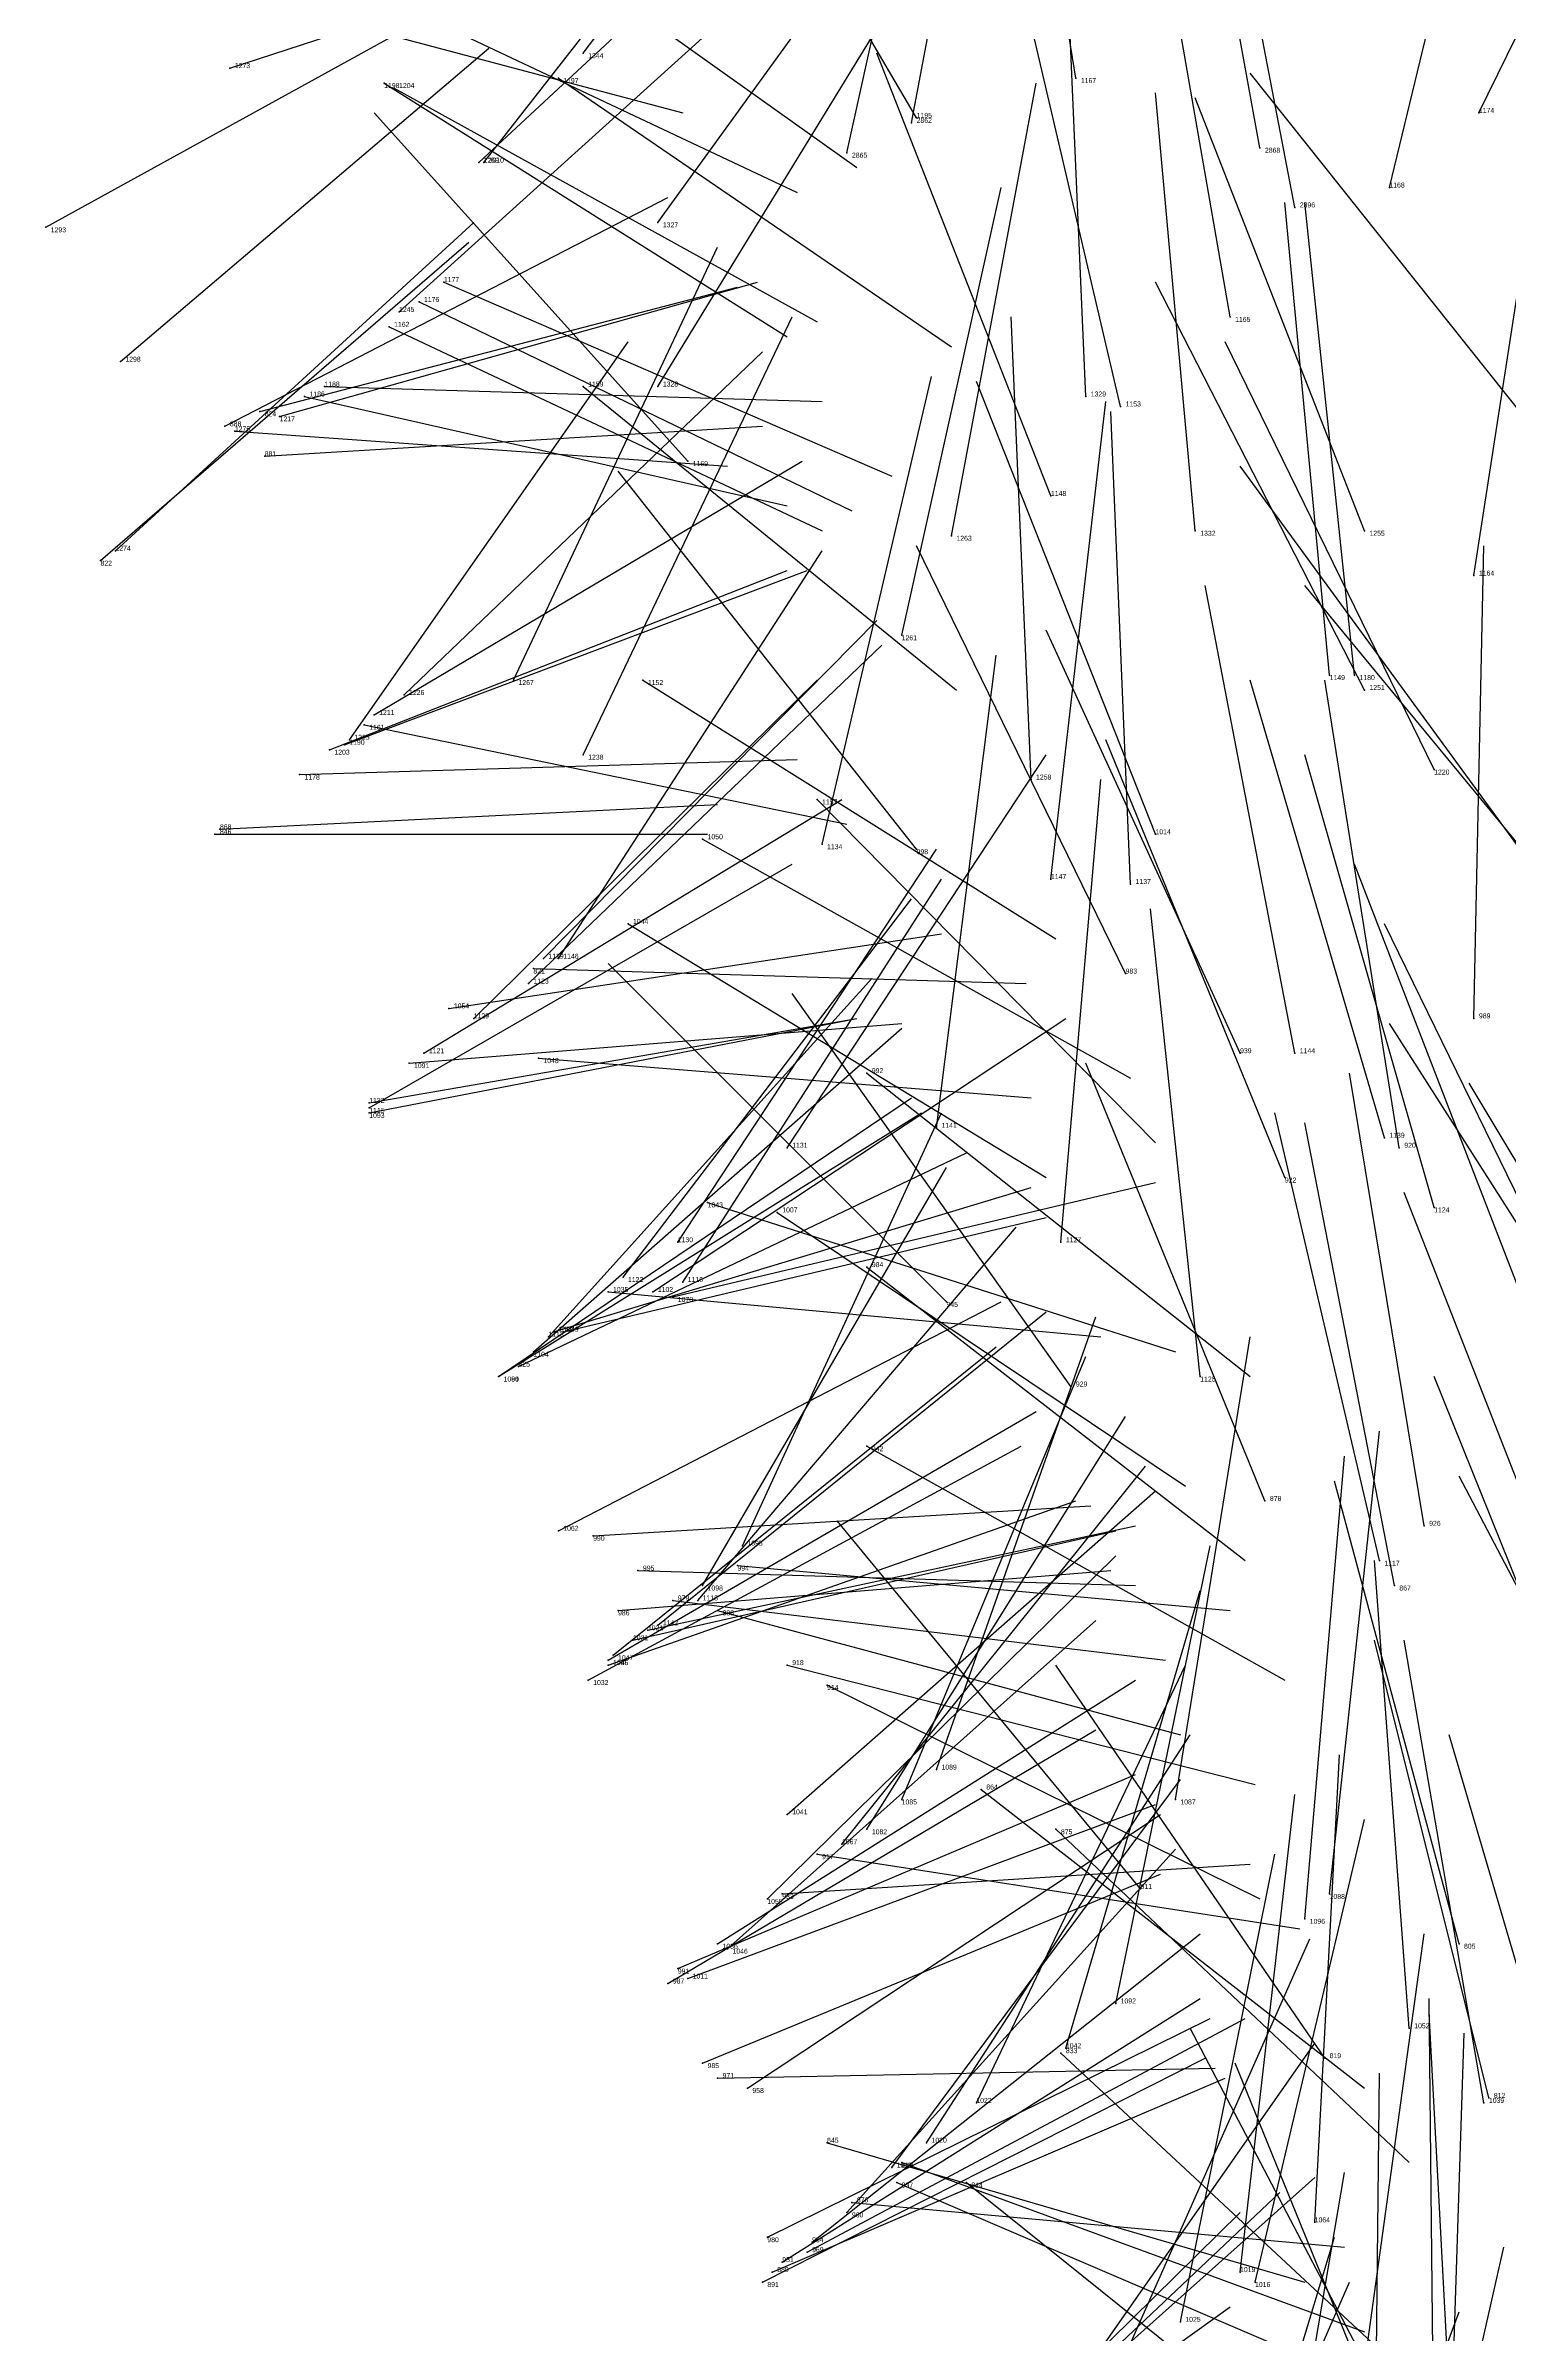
# Model space of a CAD drawing. Extents: x 59.1 to 70.8, y 600.3 to 605.1.
# Drawn here: x 67.952 to 68.2461, y 601.6975 to 602.1575 of the extents above; entities that cross this region are included whole.
import ezdxf

# ---------------------------------------------------------------- set-up
doc = ezdxf.new("R2010")
doc.units = 0
for name, color, linetype in [('Facilities', 3, 'CONTINUOUS'), ('Normals', 1, 'CONTINUOUS'), ('Source_points', 5, 'CONTINUOUS'), ('Text', 3, 'CONTINUOUS')]:
    doc.layers.add(name, color=color, linetype=linetype)

msp = doc.modelspace()

# ---------------------------------------------------------------- linework, layer by layer
at = {"layer": 'Facilities', "color": 3}
for p in [(68.06, 602.156, 447.965), (67.989, 602.153, 447.707), (68.02, 602.15, 447.313), (68.022, 602.149, 447.387), (68.055, 602.151, 447.371), (68.159, 602.151, 447.14), (68.24, 602.144, 447.16), (68.126, 602.142, 448.027), (68.127, 602.143, 447.143), (68.113, 602.136, 448.07), (68.196, 602.137, 448.085), (68.039, 602.134, 447.777), (68.04, 602.134, 447.994), (68.222, 602.129, 447.089), (67.952, 602.121, 447.781), (68.075, 602.122, 447.904), (68.203, 602.125, 448.027), (68.032, 602.11, 447.333), (68.023, 602.104, 447.778), (68.027, 602.106, 447.271), (68.19, 602.103, 447.026), (68.021, 602.101, 447.21), (67.967, 602.094, 447.843), (68.008, 602.089, 447.467), (68.06, 602.089, 447.098), (68.075, 602.089, 447.89), (68.004, 602.087, 447.405), (68.161, 602.087, 447.949), (68.168, 602.085, 446.956), (67.988, 602.081, 447.616), (67.99, 602.08, 447.389), (67.995, 602.084, 447.6), (67.999, 602.083, 447.531), (67.996, 602.075, 447.467), (68.081, 602.074, 447.047), (68.154, 602.067, 446.867), (68.134, 602.059, 447.811), (68.183, 602.06, 447.891), (68.217, 602.06, 447.84), (67.963, 602.054, 447.794), (67.966, 602.056, 447.73), (68.239, 602.051, 446.82), (68.124, 602.039, 447.829), (68.046, 602.03, 447.752), (68.072, 602.03, 446.94), (68.21, 602.031, 446.719), (68.215, 602.031, 446.754), (68.024, 602.027, 447.575), (68.217, 602.028, 447.768), (68.016, 602.021, 447.135), (68.018, 602.023, 447.512), (68.009, 602.016, 447.389), (68.012, 602.017, 447.452), (68.013, 602.018, 447.703), (68.003, 602.011, 447.327), (68.06, 602.015, 447.634), (68.231, 602.012, 447.708), (68.107, 602.006, 446.793), (68.15, 602.01, 447.769), (67.986, 601.999, 447.208), (67.987, 602, 447.271), (68.084, 601.998, 446.941), (68.108, 601.997, 447.624), (68.175, 601.999, 446.693), (68.127, 601.996, 446.718), (68.154, 601.99, 447.673), (68.17, 601.989, 447.71), (68.069, 601.981, 446.789), (68.052, 601.974, 447.359), (68.055, 601.974, 447.522), (68.05, 601.972, 447.017), (68.169, 601.971, 446.566), (68.049, 601.969, 447.459), (68.033, 601.964, 446.992), (68.038, 601.962, 447.4), (68.239, 601.962, 446.53), (68.025, 601.953, 447.089), (68.028, 601.955, 447.342), (68.051, 601.954, 446.915), (68.117, 601.951, 446.683), (68.192, 601.955, 446.491), (68.203, 601.955, 447.588), (68.017, 601.945, 447.219), (68.017, 601.944, 447.281), (68.017, 601.943, 447.155), (68.131, 601.94, 447.511), (68.221, 601.938, 447.528), (68.101, 601.936, 447.301), (68.224, 601.936, 446.417), (68.201, 601.93, 446.468), (68.085, 601.925, 446.758), (68.231, 601.924, 447.469), (68.099, 601.923, 446.617), (68.079, 601.917, 447.397), (68.156, 601.917, 447.453), (68.068, 601.91, 447.335), (68.117, 601.912, 446.539), (68.065, 601.907, 446.829), (68.074, 601.907, 447.115), (68.078, 601.906, 446.915), (68.08, 601.909, 447.272), (68.133, 601.905, 446.464), (68.053, 601.898, 447.277), (68.054, 601.899, 446.961), (68.056, 601.899, 446.899), (68.047, 601.892, 447.028), (68.05, 601.895, 447.216), (68.043, 601.89, 447.092), (68.043, 601.89, 447.154), (68.158, 601.888, 446.389), (68.184, 601.89, 447.393), (68.117, 601.876, 446.527), (68.197, 601.865, 446.239), (68.055, 601.859, 446.973), (68.229, 601.86, 446.252), (68.062, 601.858, 446.744), (68.092, 601.856, 447.238), (68.071, 601.851, 446.668), (68.091, 601.852, 446.602), (68.22, 601.853, 447.272), (68.078, 601.845, 446.594), (68.083, 601.845, 447.113), (68.084, 601.848, 447.175), (68.223, 601.848, 446.163), (68.067, 601.843, 446.654), (68.087, 601.843, 446.516), (68.07, 601.837, 446.737), (68.073, 601.839, 446.671), (68.075, 601.84, 447.054), (68.065, 601.833, 446.929), (68.065, 601.832, 446.804), (68.066, 601.834, 446.992), (68.101, 601.832, 446.442), (68.061, 601.829, 446.867), (68.109, 601.828, 446.366), (68.131, 601.811, 447.164), (68.124, 601.805, 447.105), (68.14, 601.807, 446.215), (68.179, 601.805, 447.092), (68.101, 601.802, 446.886), (68.117, 601.799, 447.045), (68.155, 601.799, 446.139), (68.112, 601.796, 446.984), (68.107, 601.794, 446.409), (68.1, 601.786, 446.477), (68.172, 601.787, 445.991), (68.21, 601.786, 447.026), (68.097, 601.785, 446.924), (68.205, 601.781, 447.034), (68.087, 601.776, 446.802), (68.236, 601.776, 445.965), (68.089, 601.775, 446.862), (68.077, 601.768, 446.74), (68.079, 601.771, 446.677), (68.081, 601.769, 446.613), (68.167, 601.764, 447.037), (68.226, 601.759, 446.974), (68.156, 601.754, 446.081), (68.157, 601.755, 446.978), (68.209, 601.753, 445.898), (68.084, 601.752, 446.553), (68.087, 601.749, 446.401), (68.093, 601.747, 446.706), (68.139, 601.744, 446.92), (68.241, 601.744, 446.915), (68.242, 601.745, 445.762), (68.109, 601.736, 446.174), (68.129, 601.736, 446.858), (68.122, 601.731, 446.797), (68.124, 601.732, 446.158), (68.123, 601.728, 446.023), (68.137, 601.728, 445.92), (68.113, 601.722, 446.739), (68.114, 601.724, 446.228), (68.097, 601.717, 446.499), (68.207, 601.72, 446.937), (68.1, 601.712, 446.618), (68.105, 601.714, 446.552), (68.106, 601.716, 446.678), (68.096, 601.708, 446.488), (68.098, 601.71, 446.427), (68.192, 601.71, 446.88), (68.195, 601.708, 446.769), (68.18, 601.7, 446.82)]:
    msp.add_point(p, dxfattribs=at)
at = {"layer": 'Normals', "color": 1}
for p, q in [((68.159, 602.151, 447.14), (68.144, 602.243, 447.104)), ((68.24, 602.144, 447.16), (68.283, 602.232, 447.138)), ((68.06, 602.156, 447.965), (68.116, 602.23, 447.927)), ((68.113, 602.136, 448.07), (68.133, 602.227, 448.034)), ((68.126, 602.142, 448.027), (68.142, 602.227, 447.977)), ((68.196, 602.137, 448.085), (68.179, 602.23, 448.053)), ((68.127, 602.143, 447.143), (68.08, 602.223, 447.106)), ((68.203, 602.125, 448.027), (68.185, 602.219, 447.997)), ((68.222, 602.129, 447.089), (68.244, 602.22, 447.053)), ((68.04, 602.134, 447.994), (68.097, 602.207, 447.956)), ((68.039, 602.134, 447.777), (68.111, 602.201, 447.758)), ((68.075, 602.122, 447.904), (68.13, 602.198, 447.869)), ((68.19, 602.103, 447.026), (68.174, 602.195, 446.989)), ((68.035, 602.19, 447.5), (68.115, 602.133, 447.518)), ((67.989, 602.153, 447.707), (68.084, 602.184, 447.714)), ((68.168, 602.085, 446.956), (68.146, 602.179, 446.93)), ((68.161, 602.087, 447.949), (68.157, 602.18, 447.912)), ((67.952, 602.121, 447.781), (68.039, 602.169, 447.772)), ((67.986, 602.169, 447.612), (68.08, 602.144, 447.637)), ((68.014, 602.17, 447.571), (68.103, 602.128, 447.59)), ((68.023, 602.104, 447.778), (68.096, 602.17, 447.762)), ((68.075, 602.089, 447.89), (68.124, 602.169, 447.856)), ((67.967, 602.094, 447.843), (68.041, 602.157, 447.819)), ((68.154, 602.067, 446.867), (68.119, 602.156, 446.837)), ((68.02, 602.15, 447.313), (68.101, 602.099, 447.342)), ((68.022, 602.149, 447.387), (68.107, 602.102, 447.412)), ((68.055, 602.151, 447.371), (68.134, 602.097, 447.399)), ((68.134, 602.059, 447.811), (68.151, 602.15, 447.774)), ((68.253, 602.078, 447.844), (68.194, 602.152, 447.812)), ((68.081, 602.074, 447.047), (68.018, 602.144, 447.014)), ((68.183, 602.06, 447.891), (68.175, 602.148, 447.844)), ((68.217, 602.06, 447.84), (68.183, 602.147, 447.804)), ((68.239, 602.051, 446.82), (68.254, 602.148, 446.799)), ((67.988, 602.081, 447.616), (68.077, 602.127, 447.615)), ((68.124, 602.039, 447.829), (68.144, 602.129, 447.791)), ((68.21, 602.031, 446.719), (68.201, 602.126, 446.688)), ((68.215, 602.031, 446.754), (68.205, 602.126, 446.723)), ((67.966, 602.056, 447.73), (68.038, 602.122, 447.71)), ((67.963, 602.054, 447.794), (68.037, 602.118, 447.772)), ((68.046, 602.03, 447.752), (68.087, 602.117, 447.726)), ((67.995, 602.084, 447.6), (68.091, 602.109, 447.61)), ((67.999, 602.083, 447.531), (68.095, 602.11, 447.536)), ((68.032, 602.11, 447.333), (68.122, 602.071, 447.351)), ((68.217, 602.028, 447.768), (68.175, 602.11, 447.729)), ((68.027, 602.106, 447.271), (68.114, 602.064, 447.297)), ((68.06, 602.015, 447.634), (68.102, 602.103, 447.612)), ((68.15, 602.01, 447.769), (68.146, 602.103, 447.733)), ((68.013, 602.018, 447.703), (68.069, 602.098, 447.682)), ((68.021, 602.101, 447.21), (68.108, 602.06, 447.238)), ((68.231, 602.012, 447.708), (68.189, 602.098, 447.679)), ((68.024, 602.027, 447.575), (68.096, 602.096, 447.568)), ((68.008, 602.089, 447.467), (68.108, 602.086, 447.474)), ((68.06, 602.089, 447.098), (68.135, 602.028, 447.125)), ((68.108, 601.997, 447.624), (68.13, 602.091, 447.599)), ((68.175, 601.999, 446.693), (68.139, 602.09, 446.673)), ((68.004, 602.087, 447.405), (68.101, 602.065, 447.415)), ((68.154, 601.99, 447.673), (68.165, 602.086, 447.646)), ((67.99, 602.08, 447.389), (68.089, 602.073, 447.399)), ((67.996, 602.075, 447.467), (68.096, 602.081, 447.468)), ((68.17, 601.989, 447.71), (68.166, 602.084, 447.68)), ((68.018, 602.023, 447.512), (68.104, 602.074, 447.503)), ((68.127, 601.996, 446.718), (68.067, 602.072, 446.693)), ((68.249, 601.995, 447.648), (68.192, 602.073, 447.623)), ((68.169, 601.971, 446.566), (68.127, 602.057, 446.538)), ((68.239, 601.962, 446.53), (68.241, 602.057, 446.498)), ((68.009, 602.016, 447.389), (68.101, 602.052, 447.372)), ((68.012, 602.017, 447.452), (68.105, 602.052, 447.438)), ((68.055, 601.974, 447.522), (68.108, 602.056, 447.502)), ((68.203, 601.955, 447.588), (68.185, 602.049, 447.558)), ((68.266, 601.975, 447.531), (68.205, 602.049, 447.501)), ((68.052, 601.974, 447.359), (68.119, 602.042, 447.329)), ((68.192, 601.955, 446.491), (68.153, 602.04, 446.455)), ((68.049, 601.969, 447.459), (68.12, 602.037, 447.438)), ((68.131, 601.94, 447.511), (68.143, 602.035, 447.482)), ((68.038, 601.962, 447.4), (68.107, 602.03, 447.377)), ((68.072, 602.03, 446.94), (68.155, 601.978, 446.96)), ((68.221, 601.938, 447.528), (68.194, 602.03, 447.5)), ((68.224, 601.936, 446.417), (68.209, 602.03, 446.387)), ((68.016, 602.021, 447.135), (68.113, 602.001, 447.152)), ((68.201, 601.93, 446.468), (68.165, 602.018, 446.436)), ((68.003, 602.011, 447.327), (68.103, 602.014, 447.33)), ((68.101, 601.936, 447.301), (68.153, 602.015, 447.269)), ((68.231, 601.924, 447.469), (68.205, 602.015, 447.437)), ((68.028, 601.955, 447.342), (68.112, 602.006, 447.321)), ((68.107, 602.006, 446.793), (68.175, 601.937, 446.817)), ((68.156, 601.917, 447.453), (68.164, 602.01, 447.416)), ((67.987, 602, 447.271), (68.087, 602.005, 447.277)), ((67.986, 601.999, 447.208), (68.085, 601.999, 447.219)), ((68.084, 601.998, 446.941), (68.17, 601.95, 446.958)), ((68.017, 601.944, 447.281), (68.102, 601.993, 447.265)), ((68.079, 601.917, 447.397), (68.131, 601.996, 447.364)), ((68.249, 601.905, 447.409), (68.215, 601.993, 447.377)), ((68.08, 601.909, 447.272), (68.132, 601.99, 447.245)), ((68.068, 601.91, 447.335), (68.126, 601.986, 447.306)), ((68.184, 601.89, 447.393), (68.174, 601.984, 447.36)), ((68.033, 601.964, 446.992), (68.132, 601.979, 447)), ((68.069, 601.981, 446.789), (68.153, 601.93, 446.806)), ((68.263, 601.895, 447.351), (68.221, 601.981, 447.322)), ((68.05, 601.972, 447.017), (68.149, 601.969, 447.028)), ((68.053, 601.898, 447.277), (68.118, 601.97, 447.253)), ((68.133, 601.905, 446.464), (68.065, 601.973, 446.437)), ((68.158, 601.888, 446.389), (68.102, 601.967, 446.364)), ((68.017, 601.943, 447.155), (68.115, 601.962, 447.159)), ((68.017, 601.945, 447.219), (68.115, 601.962, 447.223)), ((68.025, 601.953, 447.089), (68.124, 601.961, 447.101)), ((68.05, 601.895, 447.216), (68.124, 601.96, 447.198)), ((68.074, 601.907, 447.115), (68.157, 601.962, 447.11)), ((68.273, 601.881, 447.291), (68.222, 601.961, 447.259)), ((68.051, 601.954, 446.915), (68.15, 601.946, 446.929)), ((68.117, 601.951, 446.683), (68.194, 601.89, 446.701)), ((68.197, 601.865, 446.239), (68.161, 601.953, 446.208)), ((68.229, 601.86, 446.252), (68.214, 601.951, 446.214)), ((68.286, 601.869, 447.231), (68.238, 601.949, 447.195)), ((68.043, 601.89, 447.154), (68.126, 601.946, 447.149)), ((68.043, 601.89, 447.092), (68.128, 601.943, 447.088)), ((68.092, 601.856, 447.238), (68.132, 601.943, 447.21)), ((68.22, 601.853, 447.272), (68.199, 601.943, 447.234)), ((68.223, 601.848, 446.163), (68.205, 601.941, 446.13)), ((68.047, 601.892, 447.028), (68.137, 601.935, 447.028)), ((68.054, 601.899, 446.961), (68.15, 601.928, 446.961)), ((68.078, 601.906, 446.915), (68.175, 601.929, 446.915)), ((68.084, 601.848, 447.175), (68.133, 601.932, 447.151)), ((68.085, 601.925, 446.758), (68.179, 601.895, 446.776)), ((68.259, 601.84, 447.202), (68.225, 601.927, 447.167)), ((68.056, 601.899, 446.899), (68.153, 601.922, 446.896)), ((68.083, 601.845, 447.113), (68.147, 601.92, 447.099)), ((68.099, 601.923, 446.617), (68.181, 601.868, 446.635)), ((68.117, 601.912, 446.539), (68.193, 601.853, 446.567)), ((68.055, 601.859, 446.973), (68.144, 601.905, 446.971)), ((68.065, 601.907, 446.829), (68.164, 601.898, 446.837)), ((68.075, 601.84, 447.054), (68.153, 601.903, 447.047)), ((68.131, 601.811, 447.164), (68.163, 601.902, 447.137)), ((68.066, 601.834, 446.992), (68.143, 601.896, 446.978)), ((68.179, 601.805, 447.092), (68.194, 601.898, 447.057)), ((68.124, 601.805, 447.105), (68.161, 601.894, 447.078)), ((68.266, 601.803, 447.095), (68.231, 601.89, 447.061)), ((68.065, 601.833, 446.929), (68.151, 601.883, 446.922)), ((68.117, 601.799, 447.045), (68.169, 601.882, 447.026)), ((68.21, 601.786, 447.026), (68.22, 601.879, 446.99)), ((68.061, 601.829, 446.867), (68.148, 601.876, 446.853)), ((68.117, 601.876, 446.527), (68.201, 601.829, 446.554)), ((68.205, 601.781, 447.034), (68.213, 601.874, 446.997)), ((68.112, 601.796, 446.984), (68.173, 601.872, 446.963)), ((68.236, 601.776, 445.965), (68.211, 601.869, 445.937)), ((68.279, 601.788, 447.037), (68.236, 601.87, 446.999)), ((68.062, 601.858, 446.744), (68.162, 601.864, 446.75)), ((68.065, 601.832, 446.804), (68.159, 601.865, 446.8)), ((68.101, 601.802, 446.886), (68.175, 601.867, 446.869)), ((68.07, 601.837, 446.737), (68.167, 601.859, 446.742)), ((68.073, 601.839, 446.671), (68.171, 601.86, 446.674)), ((68.172, 601.787, 445.991), (68.111, 601.861, 445.963)), ((68.167, 601.764, 447.037), (68.186, 601.856, 447.002)), ((68.067, 601.843, 446.654), (68.166, 601.851, 446.663)), ((68.071, 601.851, 446.668), (68.171, 601.848, 446.674)), ((68.091, 601.852, 446.602), (68.19, 601.843, 446.612)), ((68.097, 601.785, 446.924), (68.167, 601.854, 446.904)), ((68.226, 601.759, 446.974), (68.219, 601.853, 446.941)), ((68.078, 601.845, 446.594), (68.177, 601.833, 446.606)), ((68.157, 601.755, 446.978), (68.184, 601.847, 446.95)), ((68.087, 601.843, 446.516), (68.18, 601.818, 446.544)), ((68.089, 601.775, 446.862), (68.163, 601.841, 446.848)), ((68.242, 601.745, 445.762), (68.219, 601.837, 445.729)), ((68.241, 601.744, 446.915), (68.225, 601.837, 446.881)), ((68.101, 601.832, 446.442), (68.195, 601.808, 446.467)), ((68.139, 601.744, 446.92), (68.181, 601.832, 446.897)), ((68.209, 601.753, 445.898), (68.155, 601.832, 445.87)), ((68.087, 601.776, 446.802), (68.171, 601.829, 446.793)), ((68.109, 601.828, 446.366), (68.196, 601.785, 446.391)), ((68.077, 601.768, 446.74), (68.163, 601.819, 446.733)), ((68.129, 601.736, 446.858), (68.182, 601.818, 446.837)), ((68.261, 601.726, 446.858), (68.234, 601.818, 446.829)), ((68.207, 601.72, 446.937), (68.212, 601.814, 446.905)), ((68.079, 601.771, 446.677), (68.171, 601.81, 446.674)), ((68.122, 601.731, 446.797), (68.18, 601.809, 446.773)), ((68.081, 601.769, 446.613), (68.175, 601.804, 446.608)), ((68.14, 601.807, 446.215), (68.217, 601.747, 446.237)), ((68.192, 601.71, 446.88), (68.203, 601.806, 446.853)), ((68.093, 601.747, 446.706), (68.176, 601.802, 446.699)), ((68.155, 601.799, 446.139), (68.226, 601.732, 446.158)), ((68.195, 601.708, 446.769), (68.217, 601.801, 446.739)), ((68.113, 601.722, 446.739), (68.179, 601.795, 446.722)), ((68.084, 601.752, 446.553), (68.176, 601.79, 446.557)), ((68.1, 601.786, 446.477), (68.194, 601.792, 446.511)), ((68.107, 601.794, 446.409), (68.204, 601.779, 446.427)), ((68.18, 601.7, 446.82), (68.199, 601.794, 446.792)), ((68.106, 601.716, 446.678), (68.184, 601.778, 446.669)), ((68.167, 601.689, 446.762), (68.206, 601.777, 446.735)), ((68.216, 601.684, 446.71), (68.229, 601.778, 446.678)), ((68.1, 601.712, 446.618), (68.184, 601.765, 446.612)), ((68.231, 601.67, 446.616), (68.23, 601.765, 446.586)), ((68.097, 601.717, 446.499), (68.186, 601.761, 446.494)), ((68.105, 601.714, 446.552), (68.193, 601.761, 446.547)), ((68.226, 601.675, 445.634), (68.182, 601.759, 445.603)), ((68.235, 601.668, 446.753), (68.23, 601.762, 446.72)), ((68.234, 601.664, 446.654), (68.237, 601.758, 446.621)), ((68.096, 601.708, 446.488), (68.185, 601.753, 446.483)), ((68.151, 601.676, 446.703), (68.207, 601.756, 446.681)), ((68.156, 601.754, 446.081), (68.228, 601.687, 446.096)), ((68.087, 601.749, 446.401), (68.187, 601.751, 446.41)), ((68.098, 601.71, 446.427), (68.189, 601.749, 446.414)), ((68.228, 601.661, 445.495), (68.191, 601.752, 445.474)), ((68.219, 601.655, 446.695), (68.22, 601.75, 446.664)), ((68.109, 601.736, 446.174), (68.205, 601.708, 446.181)), ((68.124, 601.732, 446.158), (68.217, 601.698, 446.167)), ((68.197, 601.636, 446.64), (68.213, 601.73, 446.609)), ((68.123, 601.728, 446.023), (68.214, 601.689, 446.032)), ((68.128, 601.658, 446.522), (68.2, 601.726, 446.508)), ((68.133, 601.663, 446.582), (68.207, 601.729, 446.567)), ((68.137, 601.728, 445.92), (68.213, 601.667, 445.944)), ((68.114, 601.724, 446.228), (68.213, 601.715, 446.235)), ((68.122, 601.653, 446.461), (68.192, 601.722, 446.44)), ((68.183, 601.625, 446.582), (68.211, 601.717, 446.554)), ((68.224, 601.622, 446.449), (68.245, 601.715, 446.419)), ((68.175, 601.619, 446.523), (68.214, 601.708, 446.498)), ((68.109, 601.645, 446.338), (68.19, 601.703, 446.327)), ((68.203, 601.613, 446.476), (68.236, 601.702, 446.446))]:
    msp.add_line(p, q, dxfattribs=at)
at = {"layer": 'Source_points', "color": 5}
for p in [(68.06, 602.156, 447.965), (67.989, 602.153, 447.707), (68.02, 602.15, 447.313), (68.022, 602.149, 447.387), (68.055, 602.151, 447.371), (68.159, 602.151, 447.14), (68.24, 602.144, 447.16), (68.126, 602.142, 448.027), (68.127, 602.143, 447.143), (68.113, 602.136, 448.07), (68.196, 602.137, 448.085), (68.039, 602.134, 447.777), (68.04, 602.134, 447.994), (68.222, 602.129, 447.089), (67.952, 602.121, 447.781), (68.075, 602.122, 447.904), (68.203, 602.125, 448.027), (68.032, 602.11, 447.333), (68.023, 602.104, 447.778), (68.027, 602.106, 447.271), (68.19, 602.103, 447.026), (68.021, 602.101, 447.21), (67.967, 602.094, 447.843), (68.008, 602.089, 447.467), (68.06, 602.089, 447.098), (68.075, 602.089, 447.89), (68.004, 602.087, 447.405), (68.161, 602.087, 447.949), (68.168, 602.085, 446.956), (67.988, 602.081, 447.616), (67.99, 602.08, 447.389), (67.995, 602.084, 447.6), (67.999, 602.083, 447.531), (67.996, 602.075, 447.467), (68.081, 602.074, 447.047), (68.154, 602.067, 446.867), (68.134, 602.059, 447.811), (68.183, 602.06, 447.891), (68.217, 602.06, 447.84), (67.963, 602.054, 447.794), (67.966, 602.056, 447.73), (68.239, 602.051, 446.82), (68.124, 602.039, 447.829), (68.046, 602.03, 447.752), (68.072, 602.03, 446.94), (68.21, 602.031, 446.719), (68.215, 602.031, 446.754), (68.024, 602.027, 447.575), (68.217, 602.028, 447.768), (68.016, 602.021, 447.135), (68.018, 602.023, 447.512), (68.009, 602.016, 447.389), (68.012, 602.017, 447.452), (68.013, 602.018, 447.703), (68.003, 602.011, 447.327), (68.06, 602.015, 447.634), (68.231, 602.012, 447.708), (68.107, 602.006, 446.793), (68.15, 602.01, 447.769), (67.986, 601.999, 447.208), (67.987, 602, 447.271), (68.084, 601.998, 446.941), (68.108, 601.997, 447.624), (68.175, 601.999, 446.693), (68.127, 601.996, 446.718), (68.154, 601.99, 447.673), (68.17, 601.989, 447.71), (68.069, 601.981, 446.789), (68.052, 601.974, 447.359), (68.055, 601.974, 447.522), (68.05, 601.972, 447.017), (68.169, 601.971, 446.566), (68.049, 601.969, 447.459), (68.033, 601.964, 446.992), (68.038, 601.962, 447.4), (68.239, 601.962, 446.53), (68.025, 601.953, 447.089), (68.028, 601.955, 447.342), (68.051, 601.954, 446.915), (68.117, 601.951, 446.683), (68.192, 601.955, 446.491), (68.203, 601.955, 447.588), (68.017, 601.945, 447.219), (68.017, 601.944, 447.281), (68.017, 601.943, 447.155), (68.131, 601.94, 447.511), (68.221, 601.938, 447.528), (68.101, 601.936, 447.301), (68.224, 601.936, 446.417), (68.201, 601.93, 446.468), (68.085, 601.925, 446.758), (68.231, 601.924, 447.469), (68.099, 601.923, 446.617), (68.079, 601.917, 447.397), (68.156, 601.917, 447.453), (68.068, 601.91, 447.335), (68.117, 601.912, 446.539), (68.065, 601.907, 446.829), (68.074, 601.907, 447.115), (68.078, 601.906, 446.915), (68.08, 601.909, 447.272), (68.133, 601.905, 446.464), (68.053, 601.898, 447.277), (68.054, 601.899, 446.961), (68.056, 601.899, 446.899), (68.047, 601.892, 447.028), (68.05, 601.895, 447.216), (68.043, 601.89, 447.092), (68.043, 601.89, 447.154), (68.158, 601.888, 446.389), (68.184, 601.89, 447.393), (68.117, 601.876, 446.527), (68.197, 601.865, 446.239), (68.055, 601.859, 446.973), (68.229, 601.86, 446.252), (68.062, 601.858, 446.744), (68.092, 601.856, 447.238), (68.071, 601.851, 446.668), (68.091, 601.852, 446.602), (68.22, 601.853, 447.272), (68.078, 601.845, 446.594), (68.083, 601.845, 447.113), (68.084, 601.848, 447.175), (68.223, 601.848, 446.163), (68.067, 601.843, 446.654), (68.087, 601.843, 446.516), (68.07, 601.837, 446.737), (68.073, 601.839, 446.671), (68.075, 601.84, 447.054), (68.065, 601.833, 446.929), (68.065, 601.832, 446.804), (68.066, 601.834, 446.992), (68.101, 601.832, 446.442), (68.061, 601.829, 446.867), (68.109, 601.828, 446.366), (68.131, 601.811, 447.164), (68.124, 601.805, 447.105), (68.14, 601.807, 446.215), (68.179, 601.805, 447.092), (68.101, 601.802, 446.886), (68.117, 601.799, 447.045), (68.155, 601.799, 446.139), (68.112, 601.796, 446.984), (68.107, 601.794, 446.409), (68.1, 601.786, 446.477), (68.172, 601.787, 445.991), (68.21, 601.786, 447.026), (68.097, 601.785, 446.924), (68.205, 601.781, 447.034), (68.087, 601.776, 446.802), (68.236, 601.776, 445.965), (68.089, 601.775, 446.862), (68.077, 601.768, 446.74), (68.079, 601.771, 446.677), (68.081, 601.769, 446.613), (68.167, 601.764, 447.037), (68.226, 601.759, 446.974), (68.156, 601.754, 446.081), (68.157, 601.755, 446.978), (68.209, 601.753, 445.898), (68.084, 601.752, 446.553), (68.087, 601.749, 446.401), (68.093, 601.747, 446.706), (68.139, 601.744, 446.92), (68.241, 601.744, 446.915), (68.242, 601.745, 445.762), (68.109, 601.736, 446.174), (68.129, 601.736, 446.858), (68.122, 601.731, 446.797), (68.124, 601.732, 446.158), (68.123, 601.728, 446.023), (68.137, 601.728, 445.92), (68.113, 601.722, 446.739), (68.114, 601.724, 446.228), (68.097, 601.717, 446.499), (68.207, 601.72, 446.937), (68.1, 601.712, 446.618), (68.105, 601.714, 446.552), (68.106, 601.716, 446.678), (68.096, 601.708, 446.488), (68.098, 601.71, 446.427), (68.192, 601.71, 446.88), (68.195, 601.708, 446.769), (68.18, 601.7, 446.82)]:
    msp.add_point(p, dxfattribs=at)

# ---------------------------------------------------------------- texts
at = {"layer": 'Text', "color": 3}
for s, p in [('1273', (67.99, 602.153, 447.707)), ('1344', (68.061, 602.155, 447.965)), ('1198', (68.02, 602.149, 447.313)), ('1204', (68.023, 602.149, 447.387)), ('1197', (68.056, 602.15, 447.371)), ('1167', (68.16, 602.15, 447.14)), ('1195', (68.127, 602.143, 447.143)), ('1174', (68.24, 602.144, 447.16)), ('2862', (68.127, 602.142, 448.027)), ('1259', (68.04, 602.134, 447.777)), ('3010', (68.041, 602.134, 447.994)), ('2865', (68.114, 602.135, 448.07)), ('2868', (68.197, 602.136, 448.085)), ('2896', (68.204, 602.125, 448.027)), ('1168', (68.222, 602.129, 447.089)), ('1293', (67.953, 602.12, 447.781)), ('1327', (68.076, 602.121, 447.904)), ('1177', (68.032, 602.11, 447.333)), ('1245', (68.023, 602.104, 447.778)), ('1176', (68.028, 602.106, 447.271)), ('1165', (68.191, 602.102, 447.026)), ('1162', (68.022, 602.101, 447.21)), ('1298', (67.968, 602.094, 447.843)), ('1188', (68.008, 602.089, 447.467)), ('1159', (68.061, 602.089, 447.098)), ('1328', (68.076, 602.089, 447.89)), ('1186', (68.005, 602.087, 447.405)), ('1329', (68.162, 602.087, 447.949)), ('1153', (68.169, 602.085, 446.956)), ('888', (67.989, 602.081, 447.616)), ('1275', (67.99, 602.08, 447.389)), ('824', (67.996, 602.083, 447.6)), ('1217', (67.999, 602.082, 447.531)), ('881', (67.996, 602.075, 447.467)), ('1169', (68.082, 602.073, 447.047)), ('1148', (68.154, 602.067, 446.867)), ('1274', (67.966, 602.056, 447.73)), ('1263', (68.135, 602.058, 447.811)), ('1332', (68.184, 602.059, 447.891)), ('1255', (68.218, 602.059, 447.84)), ('822', (67.963, 602.053, 447.794)), ('1164', (68.24, 602.051, 446.82)), ('1261', (68.124, 602.038, 447.829)), ('1267', (68.047, 602.029, 447.752)), ('1152', (68.073, 602.029, 446.94)), ('1149', (68.21, 602.03, 446.719)), ('1180', (68.216, 602.03, 446.754)), ('1251', (68.218, 602.028, 447.768)), ('1226', (68.025, 602.027, 447.575)), ('1161', (68.017, 602.02, 447.135)), ('1211', (68.019, 602.023, 447.512)), ('1203', (68.01, 602.015, 447.389)), ('1190', (68.013, 602.017, 447.452)), ('1215', (68.014, 602.018, 447.703)), ('1178', (68.004, 602.01, 447.327)), ('1238', (68.061, 602.014, 447.634)), ('1258', (68.151, 602.01, 447.769)), ('1220', (68.231, 602.011, 447.708)), ('1157', (68.108, 602.005, 446.793)), ('868', (67.987, 602, 447.271)), ('846', (67.987, 601.999, 447.208)), ('1050', (68.085, 601.998, 446.941)), ('1134', (68.109, 601.996, 447.624)), ('1014', (68.175, 601.999, 446.693)), ('998', (68.127, 601.995, 446.718)), ('1147', (68.154, 601.99, 447.673)), ('1137', (68.171, 601.989, 447.71)), ('1044', (68.07, 601.981, 446.789)), ('1119', (68.053, 601.974, 447.359)), ('1146', (68.056, 601.974, 447.522)), ('821', (68.05, 601.971, 447.017)), ('1123', (68.05, 601.969, 447.459)), ('983', (68.169, 601.971, 446.566)), ('1054', (68.034, 601.964, 446.992)), ('1129', (68.038, 601.962, 447.4)), ('989', (68.24, 601.962, 446.53)), ('1121', (68.029, 601.955, 447.342)), ('939', (68.192, 601.955, 446.491)), ('1144', (68.204, 601.955, 447.588)), ('1091', (68.026, 601.952, 447.089)), ('1048', (68.052, 601.953, 446.915)), ('992', (68.118, 601.951, 446.683)), ('1132', (68.017, 601.945, 447.219)), ('1115', (68.017, 601.943, 447.281)), ('1093', (68.017, 601.942, 447.155)), ('1131', (68.102, 601.936, 447.301)), ('1141', (68.132, 601.94, 447.511)), ('1139', (68.222, 601.938, 447.528)), ('920', (68.225, 601.936, 446.417)), ('922', (68.201, 601.929, 446.468)), ('1043', (68.085, 601.924, 446.758)), ('1007', (68.1, 601.923, 446.617)), ('1124', (68.231, 601.923, 447.469)), ('1130', (68.079, 601.917, 447.397)), ('1127', (68.157, 601.917, 447.453)), ('1122', (68.069, 601.909, 447.335)), ('1116', (68.081, 601.909, 447.272)), ('984', (68.118, 601.912, 446.539)), ('1035', (68.066, 601.907, 446.829)), ('1102', (68.075, 601.907, 447.115)), ('1070', (68.079, 601.905, 446.915)), ('945', (68.133, 601.904, 446.464)), ('1113', (68.053, 601.898, 447.277)), ('1053', (68.055, 601.899, 446.961)), ('1049', (68.056, 601.899, 446.899)), ('825', (68.047, 601.892, 447.028)), ('1104', (68.05, 601.894, 447.216)), ('1084', (68.044, 601.889, 447.092)), ('1090', (68.044, 601.889, 447.154)), ('929', (68.159, 601.888, 446.389)), ('1125', (68.184, 601.889, 447.393)), ('942', (68.118, 601.875, 446.527)), ('878', (68.198, 601.865, 446.239)), ('1062', (68.056, 601.859, 446.973)), ('926', (68.23, 601.86, 446.252)), ('990', (68.062, 601.857, 446.744)), ('1095', (68.093, 601.856, 447.238)), ('995', (68.072, 601.851, 446.668)), ('994', (68.091, 601.851, 446.602)), ('1117', (68.221, 601.852, 447.272)), ('979', (68.079, 601.845, 446.594)), ('1118', (68.084, 601.845, 447.113)), ('1098', (68.085, 601.847, 447.175)), ('867', (68.224, 601.847, 446.163)), ('986', (68.067, 601.842, 446.654)), ('1142', (68.076, 601.84, 447.054)), ('988', (68.088, 601.842, 446.516)), ('1031', (68.07, 601.837, 446.737)), ('1021', (68.073, 601.839, 446.671)), ('1045', (68.066, 601.832, 446.804)), ('1056', (68.066, 601.832, 446.929)), ('1047', (68.067, 601.833, 446.992)), ('918', (68.102, 601.832, 446.442)), ('1032', (68.062, 601.828, 446.867)), ('914', (68.109, 601.827, 446.366)), ('1089', (68.132, 601.811, 447.164)), ('1085', (68.124, 601.804, 447.105)), ('864', (68.141, 601.807, 446.215)), ('1087', (68.18, 601.804, 447.092)), ('1041', (68.102, 601.802, 446.886)), ('1082', (68.118, 601.798, 447.045)), ('875', (68.156, 601.798, 446.139)), ('1067', (68.112, 601.796, 446.984)), ('917', (68.108, 601.793, 446.409)), ('933', (68.1, 601.785, 446.477)), ('811', (68.172, 601.787, 445.991)), ('1088', (68.21, 601.785, 447.026)), ('1055', (68.097, 601.784, 446.924)), ('1096', (68.206, 601.78, 447.034)), ('1036', (68.088, 601.775, 446.802)), ('805', (68.237, 601.775, 445.965)), ('1046', (68.09, 601.774, 446.862)), ('987', (68.078, 601.768, 446.74)), ('991', (68.079, 601.77, 446.677)), ('1011', (68.082, 601.769, 446.613)), ('1092', (68.168, 601.764, 447.037)), ('1052', (68.227, 601.759, 446.974)), ('833', (68.157, 601.754, 446.081)), ('1042', (68.157, 601.755, 446.978)), ('819', (68.21, 601.753, 445.898)), ('985', (68.085, 601.751, 446.553)), ('971', (68.088, 601.749, 446.401)), ('958', (68.094, 601.746, 446.706)), ('1022', (68.139, 601.744, 446.92)), ('1039', (68.242, 601.744, 446.915)), ('812', (68.243, 601.745, 445.762)), ('845', (68.109, 601.736, 446.174)), ('1020', (68.13, 601.736, 446.858)), ('1013', (68.123, 601.731, 446.797)), ('848', (68.124, 601.731, 446.158)), ('837', (68.124, 601.727, 446.023)), ('814', (68.138, 601.727, 445.92)), ('960', (68.114, 601.721, 446.739)), ('876', (68.115, 601.724, 446.228)), ('1064', (68.207, 601.72, 446.937)), ('980', (68.097, 601.716, 446.499)), ('954', (68.106, 601.716, 446.678)), ('951', (68.1, 601.712, 446.618)), ('969', (68.106, 601.714, 446.552)), ('891', (68.097, 601.707, 446.488)), ('889', (68.099, 601.71, 446.427)), ('1019', (68.192, 601.71, 446.88)), ('1016', (68.195, 601.707, 446.769)), ('1025', (68.181, 601.7, 446.82))]:
    msp.add_text(s, height=0.001, dxfattribs=at).set_placement(p)

doc.saveas('drawing.dxf')
